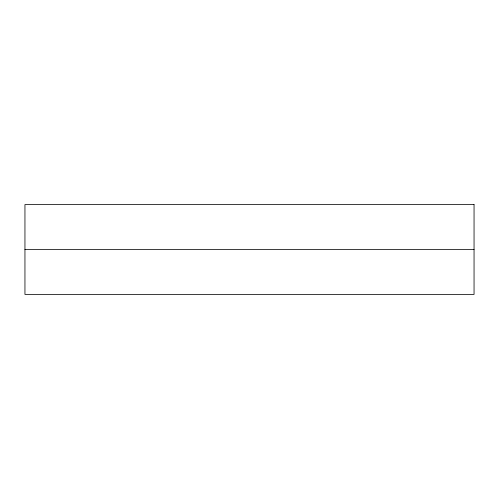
<?xml version="1.0" encoding="UTF-8"?>
<svg xmlns="http://www.w3.org/2000/svg" width="499" height="499" viewBox="0 0 499 499"><rect width="100%" height="100%" fill="white"/><g stroke="black" fill="none" stroke-linecap="round" stroke-linejoin="round"><path stroke-width="0.75" d="M24.95 249.5L474.05 249.5M474.05 204.59L24.95 204.59L24.95 294.41L474.05 294.41L474.05 204.59"/></g></svg>
